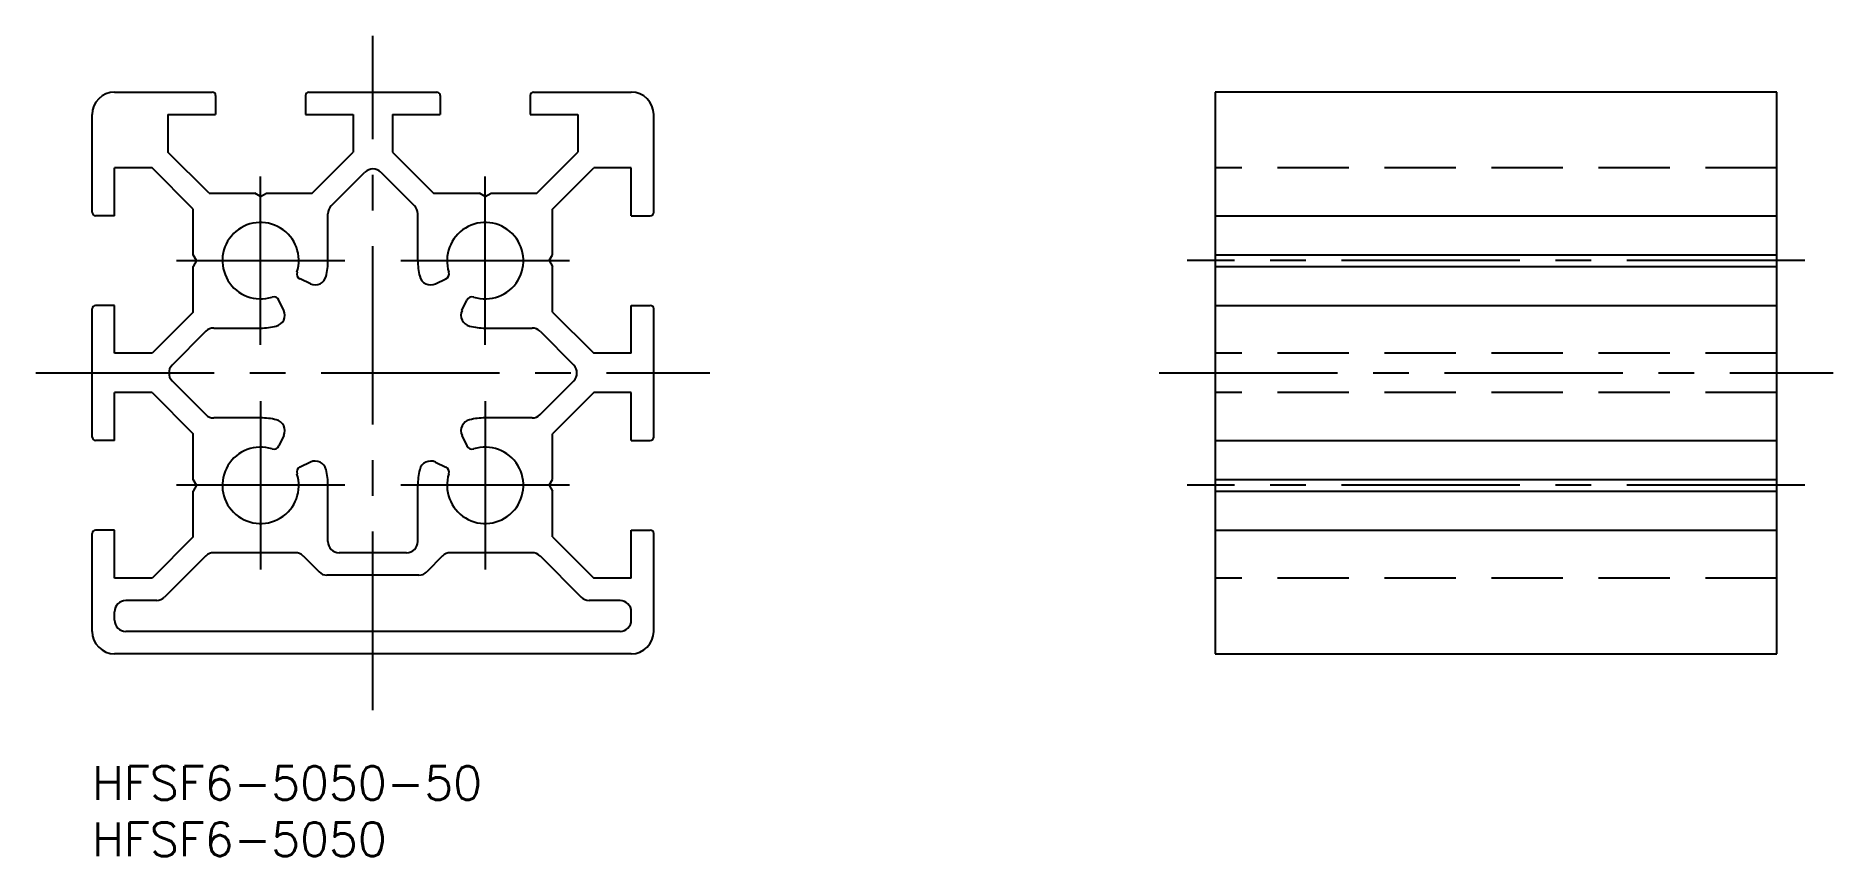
# Model space of a CAD drawing. Extents: x -5 to 155, y -8 to 65.
import ezdxf

# ---------------------------------------------------------------- set-up
doc = ezdxf.new("R2010")
doc.units = 0
doc.header["$LTSCALE"] = 0.5
doc.linetypes.add('CENTER', pattern=[50.8, 31.75, -6.35, 6.35, -6.35])
doc.linetypes.add('DASHED', pattern=[19.05, 12.7, -6.35])
for name, color, linetype in [('MSM_CENTER', 1, 'CENTER'), ('MSM_CONTINUOUS', 7, 'CONTINUOUS'), ('MSM_DASHED', 4, 'DASHED'), ('MSM_PART_NUMBER', 7, 'CONTINUOUS')]:
    doc.layers.add(name, color=color, linetype=linetype)
doc.styles.get("Standard").update_dxf_attribs({"font": 'txt.shx', "height": 3, "bigfont": 'bigfont.shx'})

# ---------------------------------------------------------------- blocks, each defined once
blk = doc.blocks.new('*U2')
at = {"layer": 'MSM_PART_NUMBER'}
blk.add_text('HFSF6-5050-50', height=3, dxfattribs=at).set_placement((0, -3))
blk = doc.blocks.new('*U3')
at = {"layer": 'MSM_PART_NUMBER'}
blk.add_text('HFSF6-5050', height=3, dxfattribs=at).set_placement((0, -8))

msp = doc.modelspace()

# ---------------------------------------------------------------- linework, layer by layer
at = {"layer": 'MSM_CENTER'}
for p, q in [((25, 5), (25, 65)), ((15, 37.5), (15, 52.5)), ((35, 37.5), (35, 52.5)), ((7.5, 45), (22.5, 45)), ((27.5, 45), (42.5, 45)), ((152.5, 45), (97.5, 45)), ((-5, 35), (55, 35)), ((95, 35), (155, 35)), ((15, 32.5), (15, 17.5)), ((35, 32.5), (35, 17.5)), ((22.5, 25), (7.5, 25)), ((42.5, 25), (27.5, 25)), ((152.5, 25), (97.5, 25))]:
    msp.add_line(p, q, dxfattribs=at)
at = {"layer": 'MSM_CONTINUOUS'}
for p, q in [((2, 60), (10.7, 60)), ((11, 59.7), (11, 58)), ((19, 59.7), (19, 58)), ((19.3, 60), (30.7, 60)), ((31, 59.7), (31, 58)), ((39, 59.7), (39, 58)), ((39.3, 60), (48, 60)), ((150, 60), (100, 60)), ((100, 60), (100, 10)), ((150, 10), (150, 60)), ((0, 49.3), (0, 58)), ((6.75, 58), (11, 58)), ((6.75, 58), (6.75, 54.66)), ((19, 58), (23.25, 58)), ((23.25, 58), (23.25, 54.66)), ((26.75, 58), (31, 58)), ((26.75, 58), (26.75, 54.66)), ((39, 58), (43.25, 58)), ((43.25, 58), (43.25, 54.66)), ((50, 49.3), (50, 58)), ((10.41, 51), (6.75, 54.66)), ((19.59, 51), (23.25, 54.66)), ((26.75, 54.66), (30.41, 51)), ((39.59, 51), (43.25, 54.66)), ((2, 49), (2, 53.25)), ((5.34, 53.25), (2, 53.25)), ((9, 49.59), (5.34, 53.25)), ((21.29, 49.88), (24.29, 52.88)), ((25.71, 52.88), (28.71, 49.88)), ((41, 49.59), (44.66, 53.25)), ((48, 53.25), (44.66, 53.25)), ((48, 49), (48, 53.25)), ((10.41, 51), (14.48, 51)), ((15, 50.7), (14.48, 51)), ((15, 50.7), (15.52, 51)), ((15.52, 51), (19.59, 51)), ((30.41, 51), (34.48, 51)), ((35, 50.7), (34.48, 51)), ((35, 50.7), (35.52, 51)), ((35.52, 51), (39.59, 51)), ((2, 49), (0.3, 49)), ((9, 45.52), (9, 49.59)), ((21, 45), (21, 49.17)), ((29, 45), (29, 49.17)), ((41, 45.52), (41, 49.59)), ((48, 49), (49.7, 49)), ((100, 49), (150, 49)), ((9.3, 45), (9, 45.52)), ((9.3, 45), (9, 44.48)), ((40.7, 45), (41, 45.52)), ((40.7, 45), (41, 44.48)), ((100, 45.52), (150, 45.52)), ((9, 40.41), (9, 44.48)), ((19.44, 42.93), (18.51, 43.37)), ((30.56, 42.93), (31.49, 43.37)), ((41, 40.41), (41, 44.48)), ((100, 44.48), (150, 44.48)), ((0, 29.3), (0, 40.7)), ((2, 41), (0.3, 41)), ((2, 36.75), (2, 41)), ((9, 40.41), (5.34, 36.75)), ((17.07, 40.56), (16.63, 41.49)), ((32.93, 40.56), (33.37, 41.49)), ((41, 40.41), (44.66, 36.75)), ((48, 36.75), (48, 41)), ((48, 41), (49.7, 41)), ((50, 29.3), (50, 40.7)), ((100, 41), (150, 41)), ((10.12, 38.71), (7.12, 35.71)), ((10.83, 39), (15, 39)), ((35, 39), (39.17, 39)), ((39.88, 38.71), (42.88, 35.71)), ((5.34, 36.75), (2, 36.75)), ((48, 36.75), (44.66, 36.75)), ((7.12, 34.29), (10.12, 31.29)), ((39.88, 31.29), (42.88, 34.29)), ((2, 29), (2, 33.25)), ((5.34, 33.25), (2, 33.25)), ((5.34, 33.25), (9, 29.59)), ((44.66, 33.25), (41, 29.59)), ((48, 33.25), (44.66, 33.25)), ((48, 29), (48, 33.25)), ((15, 31), (10.83, 31)), ((39.17, 31), (35, 31)), ((2, 29), (0.3, 29)), ((9, 25.52), (9, 29.59)), ((17.07, 29.44), (16.63, 28.51)), ((32.93, 29.44), (33.37, 28.51)), ((41, 25.52), (41, 29.59)), ((48, 29), (49.7, 29)), ((100, 29), (150, 29)), ((19.44, 27.07), (18.51, 26.63)), ((30.56, 27.07), (31.49, 26.63)), ((9.3, 25), (9, 25.52)), ((9.3, 25), (9, 24.48)), ((9, 20.41), (9, 24.48)), ((21, 20), (21, 25)), ((29, 20), (29, 25)), ((40.7, 25), (41, 25.52)), ((40.7, 25), (41, 24.48)), ((41, 20.41), (41, 24.48)), ((100, 25.52), (150, 25.52)), ((100, 24.48), (150, 24.48)), ((2, 21), (0.3, 21)), ((2, 16.75), (2, 21)), ((48, 16.75), (48, 21)), ((48, 21), (49.7, 21)), ((100, 21), (150, 21)), ((0, 12), (0, 20.7)), ((9, 20.41), (5.34, 16.75)), ((41, 20.41), (44.66, 16.75)), ((50, 12), (50, 20.7)), ((10.12, 18.71), (6.46, 15.04)), ((18.09, 19), (10.83, 19)), ((18.79, 18.71), (20.21, 17.29)), ((28, 19), (22, 19)), ((31.21, 18.71), (29.79, 17.29)), ((39.17, 19), (31.91, 19)), ((39.88, 18.71), (43.54, 15.04)), ((5.34, 16.75), (2, 16.75)), ((29.09, 17), (20.91, 17)), ((48, 16.75), (44.66, 16.75)), ((5.75, 14.75), (3, 14.75)), ((47, 14.75), (44.25, 14.75)), ((2, 13), (2, 13.75)), ((48, 13), (48, 13.75)), ((47, 12), (3, 12)), ((48, 10), (2, 10)), ((100, 10), (150, 10))]:
    msp.add_line(p, q, dxfattribs=at)
for centre, radius, start, end in [((2, 58), 2, 90, 180), ((10.7, 59.7), 0.3, 0, 90), ((19.3, 59.7), 0.3, 90, 180), ((30.7, 59.7), 0.3, 0, 90), ((39.3, 59.7), 0.3, 90, 180), ((48, 58), 2, 0, 90), ((25, 52.17), 1, 45, 135), ((22, 49.17), 1, 135, 180), ((28, 49.17), 1, 0, 45), ((0.3, 49.3), 0.3, 180, 270), ((15, 45), 3.4, 342.3659, 287.6341), ((35, 45), 3.4, 252.3659, 197.6341), ((49.7, 49.3), 0.3, 270, 0), ((15, 45), 6, 346.5369, 0.0001), ((35, 45), 6, 180.0003, 193.4629), ((18.72, 43.82), 0.5, 162.3659, 245), ((19.86, 43.84), 1, 245, 346.5369), ((30.14, 43.84), 1, 193.4629, 295), ((31.28, 43.82), 0.5, 295, 17.6341), ((16.18, 41.28), 0.5, 25, 107.6341), ((33.82, 41.28), 0.5, 72.3659, 155), ((0.3, 40.7), 0.3, 90, 180), ((16.16, 40.14), 1, 283.463, 25), ((33.84, 40.14), 1, 155, 256.5369), ((49.7, 40.7), 0.3, 0, 90), ((10.83, 38), 1, 90, 135), ((15, 45), 6, 270, 283.463), ((35, 45), 6, 256.5369, 269.9999), ((39.17, 38), 1, 45, 90), ((7.83, 35), 1, 135, 225), ((42.17, 35), 1, 315, 45), ((10.83, 32), 1, 225, 270), ((15, 25), 6, 76.537, 90), ((16.16, 29.86), 1, 335, 76.537), ((33.84, 29.86), 1, 103.4631, 205.0001), ((35, 25), 6, 90, 103.4631), ((39.17, 32), 1, 270, 315), ((0.3, 29.3), 0.3, 180, 270), ((49.7, 29.3), 0.3, 270, 0), ((15, 25), 3.4, 72.3659, 17.6341), ((16.18, 28.72), 0.5, 252.3659, 335), ((35, 25), 3.4, 162.3659, 107.6341), ((33.82, 28.72), 0.5, 205.0001, 287.6341), ((18.72, 26.18), 0.5, 115, 197.6341), ((19.86, 26.16), 1, 13.4631, 115), ((15, 25), 6, 359.9999, 13.4631), ((35, 25), 6, 166.5371, 179.9997), ((30.14, 26.16), 1, 65, 166.5371), ((31.28, 26.18), 0.5, 342.3659, 65), ((0.3, 20.7), 0.3, 90, 180), ((49.7, 20.7), 0.3, 0, 90), ((22, 20), 1, 180, 270), ((28, 20), 1, 270, 0), ((10.83, 18), 1, 90, 135), ((18.09, 18), 1, 45, 90), ((31.91, 18), 1, 90, 135), ((39.17, 18), 1, 45, 90), ((20.91, 18), 1, 225, 270), ((29.09, 18), 1, 270, 315), ((3, 13.75), 1, 90, 180), ((5.75, 15.75), 1, 270, 315), ((44.25, 15.75), 1, 225, 270), ((47, 13.75), 1, 0, 90), ((3, 13), 1, 180, 270), ((47, 13), 1, 270, 0), ((2, 12), 2, 180, 270), ((48, 12), 2, 270, 0)]:
    msp.add_arc(centre, radius, start, end, dxfattribs=at)
at = {"layer": 'MSM_DASHED'}
for p, q in [((150, 53.25), (100, 53.25)), ((150, 36.75), (100, 36.75)), ((150, 33.25), (100, 33.25)), ((150, 16.75), (100, 16.75))]:
    msp.add_line(p, q, dxfattribs=at)

# ---------------------------------------------------------------- block references
at = {"layer": 'MSM_CONTINUOUS'}
for name in ['*U2', '*U3']:
    msp.add_blockref(name, (0, 0), dxfattribs=at)

doc.saveas('drawing.dxf')
